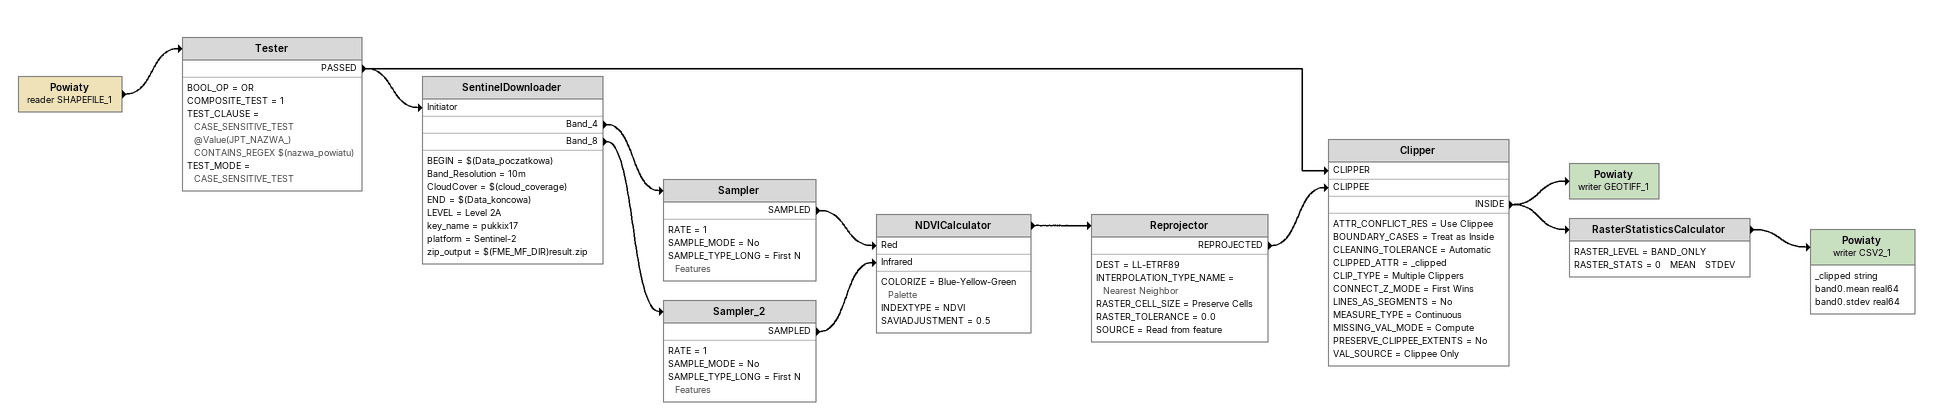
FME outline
Powiaty (reader SHAPEFILE_1)
    -> Tester
Tester
    BOOL_OP = OR
    COMPOSITE_TEST = 1
    TEST_CLAUSE = CASE_SENSITIVE_TEST @Value(JPT_NAZWA_) CONTAINS_REGEX $(nazwa_powiatu)
    TEST_MODE = CASE_SENSITIVE_TEST
    PASSED -> SentinelDownloader [Initiator]
    PASSED -> Clipper [CLIPPER]
SentinelDownloader
    BEGIN = $(Data_poczatkowa)
    Band_Resolution = 10m
    CloudCover = $(cloud_coverage)
    END = $(Data_koncowa)
    LEVEL = Level 2A
    key_name = pukkix17
    platform = Sentinel-2
    zip_output = $(FME_MF_DIR)result.zip
    Band_4 -> Sampler
    Band_8 -> Sampler_2
Sampler
    RATE = 1
    SAMPLE_MODE = No
    SAMPLE_TYPE_LONG = First N Features
    SAMPLED -> NDVICalculator [Red]
Sampler_2
    RATE = 1
    SAMPLE_MODE = No
    SAMPLE_TYPE_LONG = First N Features
    SAMPLED -> NDVICalculator [Infrared]
NDVICalculator
    COLORIZE = Blue-Yellow-Green Palette
    INDEXTYPE = NDVI
    SAVIADJUSTMENT = 0.5
    -> Reprojector
Reprojector
    DEST = LL-ETRF89
    INTERPOLATION_TYPE_NAME = Nearest Neighbor
    RASTER_CELL_SIZE = Preserve Cells
    RASTER_TOLERANCE = 0.0
    SOURCE = Read from feature
    REPROJECTED -> Clipper [CLIPPEE]
Clipper
    ATTR_CONFLICT_RES = Use Clippee
    BOUNDARY_CASES = Treat as Inside
    CLEANING_TOLERANCE = Automatic
    CLIPPED_ATTR = _clipped
    CLIP_TYPE = Multiple Clippers
    CONNECT_Z_MODE = First Wins
    LINES_AS_SEGMENTS = No
    MEASURE_TYPE = Continuous
    MISSING_VAL_MODE = Compute
    PRESERVE_CLIPPEE_EXTENTS = No
    VAL_SOURCE = Clippee Only
    INSIDE -> Powiaty (writer GEOTIFF_1)
    INSIDE -> RasterStatisticsCalculator
Powiaty (writer GEOTIFF_1)
RasterStatisticsCalculator
    RASTER_LEVEL = BAND_ONLY
    RASTER_STATS = 0   MEAN   STDEV
    -> Powiaty (writer CSV2_1)
Powiaty (writer CSV2_1)
    attributes: _clipped string, band0.mean real64, band0.stdev real64
